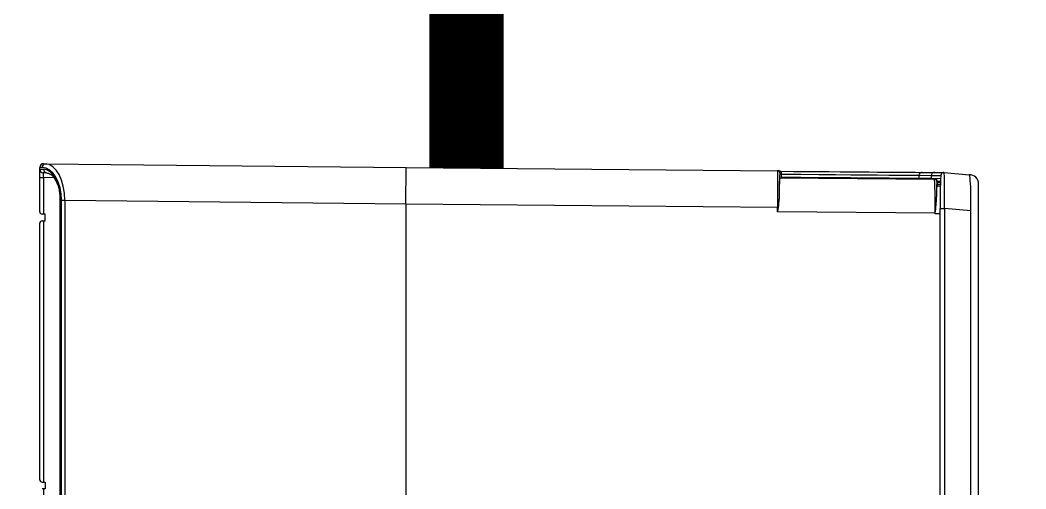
# Model space of a CAD drawing. Header units: inches. Extents: x -172 to 397, y -177 to 127.
# Drawn here: x 187.3293 to 187.6679, y 81.598 to 81.7559 of the extents above; entities that cross this region are included whole.
import ezdxf

# ---------------------------------------------------------------- set-up
doc = ezdxf.new("R2010")
doc.units = ezdxf.units.IN
doc.header["$MEASUREMENT"] = 0
doc.header["$XCLIPFRAME"] = 2
doc.layers.add('AC-RA', color=210, linetype='Continuous')
picture_1 = doc.add_image_def('image2.tif', size_in_pixel=(13248, 8644))

# ---------------------------------------------------------------- blocks, each defined once
blk = doc.blocks.new('FTM(15-28)PV2S')
at = {"layer": 'AC-RA', "color": 0, "linetype": 'Continuous'}
for p, q in [((1986.417588753224, 1338.300931904122), (1985.610137683272, 1338.300931904122)), ((1986.417588753224, 1338.300408628256), (1986.417588753224, 1338.301308653334)), ((1986.419517378391, 1338.300408628256), (1986.417588753224, 1338.300408628256)), ((1986.419517378391, 1338.301308653334), (1986.419517378391, 1338.300408628256)), ((1986.49280513474, 1338.300931904122), (1986.419517378391, 1338.300931904122)), ((1986.420160253446, 1338.301951528389), (1986.492162259684, 1338.301951528389)), ((1986.49280513474, 1338.301308653334), (1986.49280513474, 1338.300408628256)), ((1986.49280513474, 1338.300408628256), (1986.494733759907, 1338.300408628256)), ((1986.494733759907, 1338.300408628256), (1986.494733759907, 1338.301308653334)), ((1986.505001963445, 1338.300931904122), (1986.494733759907, 1338.300931904122)), ((1986.495376634962, 1338.301951528389), (1986.507840634826, 1338.301951528389)), ((1986.504950128429, 1338.297962313807), (1986.505001963445, 1338.300931904122)), ((1986.505001963445, 1338.301951528389), (1986.505001963445, 1338.300931904122)), ((1986.506271956689, 1338.300029186683), (1986.506287870418, 1338.300940879943)), ((1986.508863218891, 1338.300371027779), (1986.5077766109, 1338.199154800378)), ((1986.50886795688, 1338.300913951193), (1986.508863218891, 1338.300371027779)), ((1986.503793832782, 1338.297257416737), (1986.503243065007, 1338.297022564193)), ((1986.504291091494, 1338.297513692449), (1986.503793832782, 1338.297257416737)), ((1986.504732133355, 1338.297786482336), (1986.504291091494, 1338.297513692449)), ((1986.505115223886, 1338.298070886403), (1986.504732133355, 1338.297786482336)), ((1986.50543988479, 1338.298362058659), (1986.505115223886, 1338.298070886403)), ((1986.505706623936, 1338.298654736529), (1986.50543988479, 1338.298362058659)), ((1986.505916882652, 1338.298943721724), (1986.505706623936, 1338.298654736529)), ((1986.506074636476, 1338.299227319626), (1986.505916882652, 1338.298943721724)), ((1986.506184580968, 1338.299504595494), (1986.506074636476, 1338.299227319626)), ((1986.506248088024, 1338.299768732283), (1986.506184580968, 1338.299504595494)), ((1986.506271956689, 1338.300029186683), (1986.506248088024, 1338.299768732283)), ((1986.49911743748, 1338.296299872342), (1985.528608999015, 1338.296299872342)), ((1986.498529381667, 1338.294934473869), (1985.529197054829, 1338.294934473869)), ((1986.497491002162, 1338.199244562451), (1986.498529381667, 1338.294934473869)), ((1986.499856728366, 1338.296320975359), (1986.49911743748, 1338.296299872342)), ((1986.500597521007, 1338.296386070315), (1986.499856728366, 1338.296320975359)), ((1986.501314680275, 1338.296491922265), (1986.500597521007, 1338.296386070315)), ((1986.501996289839, 1338.296635405548), (1986.501314680275, 1338.296491922265)), ((1986.502642012831, 1338.296813728803), (1986.501996289839, 1338.296635405548)), ((1986.503243065007, 1338.297022564193), (1986.502642012831, 1338.296813728803)), ((1986.496609965042, 1338.094950349435), (1986.497491002162, 1338.199244562451)), ((1986.5077766109, 1338.199154800378), (1986.506866977411, 1338.094921076762)), ((1986.494947986447, 1338.050717517661), (1986.495322420023, 1338.094950349435)), ((1986.495322420023, 1338.094950349435), (1986.496609965042, 1338.094950349435)), ((1986.496609965042, 1338.094950349435), (1986.496609965042, 1338.094673306287)), ((1986.504932871091, 1338.094293019976), (1986.504554055679, 1338.050884986613)), ((1986.506224126784, 1338.094283943866), (1986.506220018813, 1338.093813112461)), ((1986.506742992528, 1338.094079783463), (1986.50671599949, 1338.090446200933)), ((1986.506862869439, 1338.094450376504), (1986.506866977411, 1338.094921076762)), ((1986.504928683403, 1338.093813112461), (1986.506220018813, 1338.093813112461)), ((1986.50671599949, 1338.090446200933), (1986.506690127626, 1338.08695985479)), ((1986.506690127626, 1338.08695985479), (1986.506665158359, 1338.083619478573)), ((1986.506665158359, 1338.083619478573), (1986.506640874396, 1338.080423817387)), ((1986.506640874396, 1338.080423817387), (1986.506617364456, 1338.077376878917)), ((1986.506617364456, 1338.077376878917), (1986.506594953831, 1338.074495127192)), ((1986.506594953831, 1338.074495127192), (1986.506573796813, 1338.071789852385)), ((1986.506573796813, 1338.071789852385), (1986.506553883115, 1338.069257338677)), ((1986.506553883115, 1338.069257338677), (1986.506535211453, 1338.06689601231)), ((1986.506535211453, 1338.06689601231), (1986.506517815253, 1338.064705409129)), ((1986.506517815253, 1338.064705409129), (1986.506501721519, 1338.062686476732)), ((1986.506486954679, 1338.060840209002), (1986.506473540448, 1338.059167665399)), ((1986.506501721519, 1338.062686476732), (1986.506486954679, 1338.060840209002)), ((1986.506461514828, 1338.057673298475), (1986.506450980677, 1338.056366381059)), ((1986.506473540448, 1338.059167665399), (1986.506461514828, 1338.057673298475)), ((1986.506441991998, 1338.055250817976), (1986.506434317355, 1338.054300277062)), ((1986.506450980677, 1338.056366381059), (1986.506441991998, 1338.055250817976)), ((1986.506434317355, 1338.054300277062), (1986.506405251688, 1338.050853591167)), ((1985.531395681091, 1338.049310334881), (1986.496330755405, 1338.049310334881)), ((1986.494800240902, 1338.049310334881), (1986.494812221522, 1338.050717517661)), ((1986.494812221522, 1338.050717517661), (1986.494947986447, 1338.050717517661)), ((1986.494947986447, 1338.050717517661), (1986.494947986447, 1338.050683499285)), ((1986.502620026504, 1338.050265780932), (1986.50261130199, 1338.049266106278)), ((1986.502618558177, 1338.050097608674), (1986.503909894873, 1338.050097608674)), ((1986.503859246605, 1338.04922407495), (1986.503866925784, 1338.050097608674)), ((1986.503911205052, 1338.050247756001), (1986.503909894873, 1338.050097608674)), ((1986.504552745499, 1338.050734872716), (1986.504554055679, 1338.050884986613)), ((1986.50561965837, 1338.049142568921), (1986.505588039204, 1338.049147609061)), ((1986.50565487378, 1338.049135448436), (1986.50561965837, 1338.049142568921)), ((1986.505699305447, 1338.049124650707), (1986.50565487378, 1338.049135448436)), ((1986.50575695591, 1338.049107421655), (1986.505699305447, 1338.049124650707)), ((1986.505830221809, 1338.049079835887), (1986.50575695591, 1338.049107421655)), ((1986.505918469268, 1338.04903662954), (1986.505830221809, 1338.049079835887)), ((1986.506014288509, 1338.048975386691), (1986.505918469268, 1338.04903662954)), ((1986.50610809298, 1338.048896577923), (1986.506014288509, 1338.048975386691)), ((1986.506405233688, 1338.050851495395), (1986.506381879915, 1338.048167032876)), ((1986.506381885752, 1338.048167099883), (1986.50577258806, 1338.041172129407)), ((1986.506192577048, 1338.048802763167), (1986.50610809298, 1338.048896577923)), ((1986.506264617627, 1338.0486957939), (1986.506192577048, 1338.048802763167)), ((1986.506323736417, 1338.048577083164), (1986.506264617627, 1338.0486957939)), ((1986.506364765989, 1338.048451155512), (1986.506323736417, 1338.048577083164)), ((1986.506381885752, 1338.048167099883), (1986.506364765989, 1338.048451155512)), ((1985.524518000596, 1338.038525857672), (1986.503208439756, 1338.038525857672))]:
    blk.add_line(p, q, dxfattribs=at)
at = {"layer": 'AC-RA', "color": 8, "linetype": 'Continuous'}
for p, q in [((1986.507318792572, 1338.301951528389), (1986.507300399916, 1338.300897820172)), ((1986.507834657374, 1338.301266588733), (1986.507840634826, 1338.301951528389)), ((1986.49911743748, 1338.296157858671), (1985.528608999015, 1338.296157858671)), ((1985.529197054829, 1338.295821059001), (1986.498529381667, 1338.295821059001)), ((1986.498529381667, 1338.294934473869), (1986.498529381667, 1338.295821059001)), ((1986.49911743748, 1338.296157858671), (1986.49911743748, 1338.296299872342)), ((1986.497491002162, 1338.199244562451), (1986.355411719032, 1338.199245050596)), ((1986.497491002162, 1338.199244562451), (1986.5077766109, 1338.199154800378)), ((1986.505125387741, 1338.093776818307), (1986.505081213224, 1338.088406438098)), ((1986.505801265431, 1338.088380694809), (1986.50584194785, 1338.093742920791)), ((1986.505081213224, 1338.088406438098), (1986.50503966421, 1338.083390159897)), ((1986.505762770072, 1338.083370804215), (1986.505801265431, 1338.088380694809)), ((1986.50503966421, 1338.083390159897), (1986.505000813984, 1338.078727828131)), ((1986.505726325485, 1338.078708062294), (1986.505762770072, 1338.083370804215)), ((1986.505000813984, 1338.078727828131), (1986.504964733265, 1338.07441928465)), ((1986.505692213249, 1338.074392829056), (1986.505726325485, 1338.078708062294)), ((1986.504964733265, 1338.07441928465), (1986.50493149791, 1338.070464372595)), ((1986.505660646798, 1338.070434333615), (1986.505692213249, 1338.074392829056)), ((1986.50493149791, 1338.070464372595), (1986.504901326498, 1338.066881946204)), ((1986.505631924426, 1338.066855916193), (1986.505660646798, 1338.070434333615)), ((1986.504901326498, 1338.066881946204), (1986.504874640754, 1338.063720889697)), ((1986.505606446002, 1338.063697887628), (1986.505631924426, 1338.066855916193)), ((1986.504874640754, 1338.063720889697), (1986.504851475395, 1338.060981973238)), ((1986.505584271956, 1338.060962374549), (1986.505606446002, 1338.063697887628)), ((1986.504851475395, 1338.060981973238), (1986.504831827847, 1338.058662593183)), ((1986.505565446003, 1338.058649565963), (1986.505584271956, 1338.060962374549)), ((1986.504831827847, 1338.058662593183), (1986.504815727684, 1338.056764229431)), ((1986.505550009287, 1338.05675965216), (1986.505565446003, 1338.058649565963)), ((1986.504803042474, 1338.055270016796), (1986.504773398219, 1338.051831094261)), ((1986.504803236622, 1338.055292823432), (1986.504803042474, 1338.055270016796)), ((1986.504815727684, 1338.056764229431), (1986.504803236622, 1338.055292823432)), ((1986.505538008095, 1338.055292823432), (1986.504803236622, 1338.055292823432)), ((1986.505508656992, 1338.051831094261), (1986.505537792089, 1338.055266946425)), ((1986.505537792089, 1338.055266946425), (1986.505538008095, 1338.055292823432)), ((1986.505538008095, 1338.055292823432), (1986.505550009287, 1338.05675965216)), ((1986.50477338279, 1338.051829245353), (1986.504750358863, 1338.049187912184)), ((1986.504773398219, 1338.051831094261), (1986.50477338279, 1338.051829245353)), ((1986.505508656992, 1338.051831094261), (1986.504773398219, 1338.051831094261)), ((1986.505486445322, 1338.049152689055), (1986.505508638991, 1338.051828999774)), ((1986.505508638991, 1338.051828999774), (1986.505508656992, 1338.051831094261)), ((1986.496330755405, 1338.049310494314), (1986.496330755405, 1338.048132346058)), ((1986.503677285963, 1338.050097608674), (1986.503631952161, 1338.049232552117)), ((1986.503828491462, 1338.050097608674), (1986.503782862821, 1338.049226964603)), ((1986.496330755405, 1338.048132346058), (1985.531395681091, 1338.048132346058)), ((1986.495685843721, 1338.040728004317), (1986.496330755405, 1338.048132346058)), ((1985.532040592774, 1338.040728004317), (1986.495685843721, 1338.040728004317)), ((1986.495685843721, 1338.040728004317), (1986.497144803659, 1338.040705963989)), ((1986.497144803659, 1338.040705963989), (1986.498563082463, 1338.040697604042)), ((1986.498563082463, 1338.040697604042), (1986.499919808552, 1338.040702996478)), ((1986.499919808552, 1338.040702996478), (1986.501186308413, 1338.040722128439)), ((1986.501186308413, 1338.040722128439), (1986.502334660695, 1338.040754403338)), ((1986.502334660695, 1338.040754403338), (1986.503339599125, 1338.040799134585)), ((1986.503339599125, 1338.040799134585), (1986.504183866364, 1338.040855552014)), ((1986.504183866364, 1338.040855552014), (1986.504858207582, 1338.040922384019)), ((1986.504858207582, 1338.040922384019), (1986.505353713817, 1338.040998307563)), ((1986.505353713817, 1338.040998307563), (1986.505661477393, 1338.041081998324)), ((1986.505661477393, 1338.041081998324), (1986.50577258806, 1338.041172129407))]:
    blk.add_line(p, q, dxfattribs=at)
at = {"layer": 'AC-RA', "color": 0, "linetype": 'Continuous'}
for centre, radius, start, end in [((1986.420160253446, 1338.301308653334), 0.000642875055693922, 90, 180), ((1986.492162259684, 1338.301308653334), 0.000642875055693922, 0, 90), ((1986.495376634962, 1338.301308653334), 0.000642875055693922, 90, 180), ((1986.507316313645, 1338.3009229283), 0.001028600089110275, 89.9999989968785, 179.0000000030781), ((1986.507839395363, 1338.3009229283), 0.001028600089110275, 359.500000000038, 89.93096599529002), ((1986.500198764896, 1338.11448253553), 0.02013169151356029, 255.9822580006928, 259.7312140039508), ((1986.498907651921, 1338.110634011581), 0.01612524273647132, 261.8080400018439, 270.0679190017997), ((1986.495235577889, 1335.816397052083), 2.278553712649227, 89.70751899722526, 89.96543999994958), ((1986.500577084009, 1338.029536539625), 0.06499319594677798, 85.01547500614826, 91.4550200032451), ((1986.499838931013, 1338.036196820348), 0.05831909341058328, 84.98905699893785, 90.89619500404439), ((1986.50622054924, 1338.094455767414), 0.0006423427644949628, 269.9529300582856, 359.5192191584002), ((1986.499198232732, 1338.067933900658), 0.01776628674763919, 255.7074679997157, 256.1588429998444), ((1986.497647008652, 1338.171487719616), 0.1208003579372462, 268.7197430002049, 273.2778099960008), ((1986.499996702837, 1338.088671517341), 0.03832204436293742, 262.4295909965246, 269.3789130010066), ((1986.498475515365, 1337.907923943395), 0.1414026581765394, 87.11681774515309, 90.86908121245845), ((1986.500182655733, 1337.985181763454), 0.06517273552083196, 86.72030300038311, 90.52870672937836), ((1986.499970775686, 1338.010359210275), 0.0399944105325688, 86.20191700131859, 90.55797100179083), ((1986.503909894873, 1338.05074048373), 0.0006428750555187435, 270, 359.4999999910913), ((1986.503212098338, 1338.041087736808), 0.002561880115486542, 269.9429685012291, 1.887759934642936)]:
    blk.add_arc(centre, radius, start, end, dxfattribs=at)
at = {"layer": 'AC-RA', "color": 8, "linetype": 'Continuous'}
for centre, radius, start, end in [((1964.827211836669, 1338.186079967637), 21.676173607162, 359.6383290578837, 359.6405079984912), ((1988.510663668391, 1338.037178703374), 2.007108112175898, 179.6312087743237, 179.6558618283105), ((1986.500723395943, 1338.231196042878), 0.1831163907170946, 268.6254429958651, 271.7707819992464)]:
    blk.add_arc(centre, radius, start, end, dxfattribs=at)
for centre, major_axis, ratio, start_param, end_param in [((1986.498576904276, 1338.301266588733), (-0.009257841149244536, -4.273945610800248e-05), 0.5881890000000002, 1.56294770676654, 3.133744033561428), ((1986.499198952752, 1338.300898542764), (0.008101758468421578, 7.252365805188667e-05), 0.5850739999999999, -1.586095065746806, -0.0154510379972641), ((1986.507300399916, 1338.30001123504), (-0.001028443428334608, 1.795154681675418e-05), 0.8619, -1.555752933160046, 0), ((1986.507834657374, 1338.300380003601), (0.001028560923170778, -8.976115191170604e-06), 0.8619259999999999, 0, 1.578318097246967), ((1986.505538008095, 1338.054404677399), (-0.0008999953549983848, 7.314503332892248e-06), 0.9868000000000001, 3.061391710514046, 4.720408796628918), ((1986.505508638991, 1338.050929937723), (-0.0008999910224421823, 7.829463634223125e-06), 0.9989290000000001, 3.062941025468398, 4.721078938688401), ((1986.505508656992, 1338.050932033496), (-0.0008999929005649982, 7.610513134711998e-06), 0.998929, 3.062697425372305, 4.720835912357852)]:
    blk.add_ellipse(centre, major_axis=major_axis, ratio=ratio, start_param=start_param, end_param=end_param, dxfattribs=at)
at = {"layer": 'AC-RA', "color": 0, "linetype": 'Continuous'}
for centre, major_axis, ratio, start_param, end_param in [((1986.498576904276, 1338.300380003601), (0.01028641712175569, 2.248264970414444e-05), 0.5293869999999999, -1.576573320176246, -0.0057769933814305), ((1986.505001611149, 1338.3009229283), (-0.001286259316046356, -1.795351249638433e-05), 0.006972999999999999, 3.141373549120327, 4.71201757652678), ((1986.506224126784, 1338.09492668649), (0.0006428505769823961, -5.610071891206594e-06), 0.9997929999999999, -1.562071489382038, 0), ((1986.503911205052, 1338.050890596341), (0.0006428505769831812, -5.610071796512127e-06), 0.9999469999999997, -1.562070145925781, 0)]:
    blk.add_ellipse(centre, major_axis=major_axis, ratio=ratio, start_param=start_param, end_param=end_param, dxfattribs=at)
blk = doc.blocks.new('*U225')
at = {"layer": 'AC-RA'}
blk.add_blockref('FTM(15-28)PV2S', (759.251282600299, 606.4792470601533), dxfattribs=at)

msp = doc.modelspace()

# ---------------------------------------------------------------- linework, layer by layer
at = {"color": 2, "const_width": 0.025}
msp.add_lwpolyline([(187.4795774451065, 81.70603560931295), (187.4805368600751, 83.2833960147666), (188.950827464731, 83.2833960147666)], dxfattribs=at)

# ---------------------------------------------------------------- block references
at = {"layer": 'AC-RA', "color": 4, "xscale": 1.2, "yscale": 1.2, "zscale": 1.2, "rotation": 90}
msp.add_blockref('*U225', (2521.073346701442, -3213.204658175551), dxfattribs=at)

# ---------------------------------------------------------------- pictures from other files: only their frames are drawn
image = msp.add_image(picture_1, insert=(146.7654526182976, 51.90736237157262), size_in_units=(111.1766043350107, 72.54004890336898))
image.set_boundary_path([(1963.71516533829, 1154.522547068751), (11581.48484037531, 7691.949486092337)])

doc.saveas('drawing.dxf')
